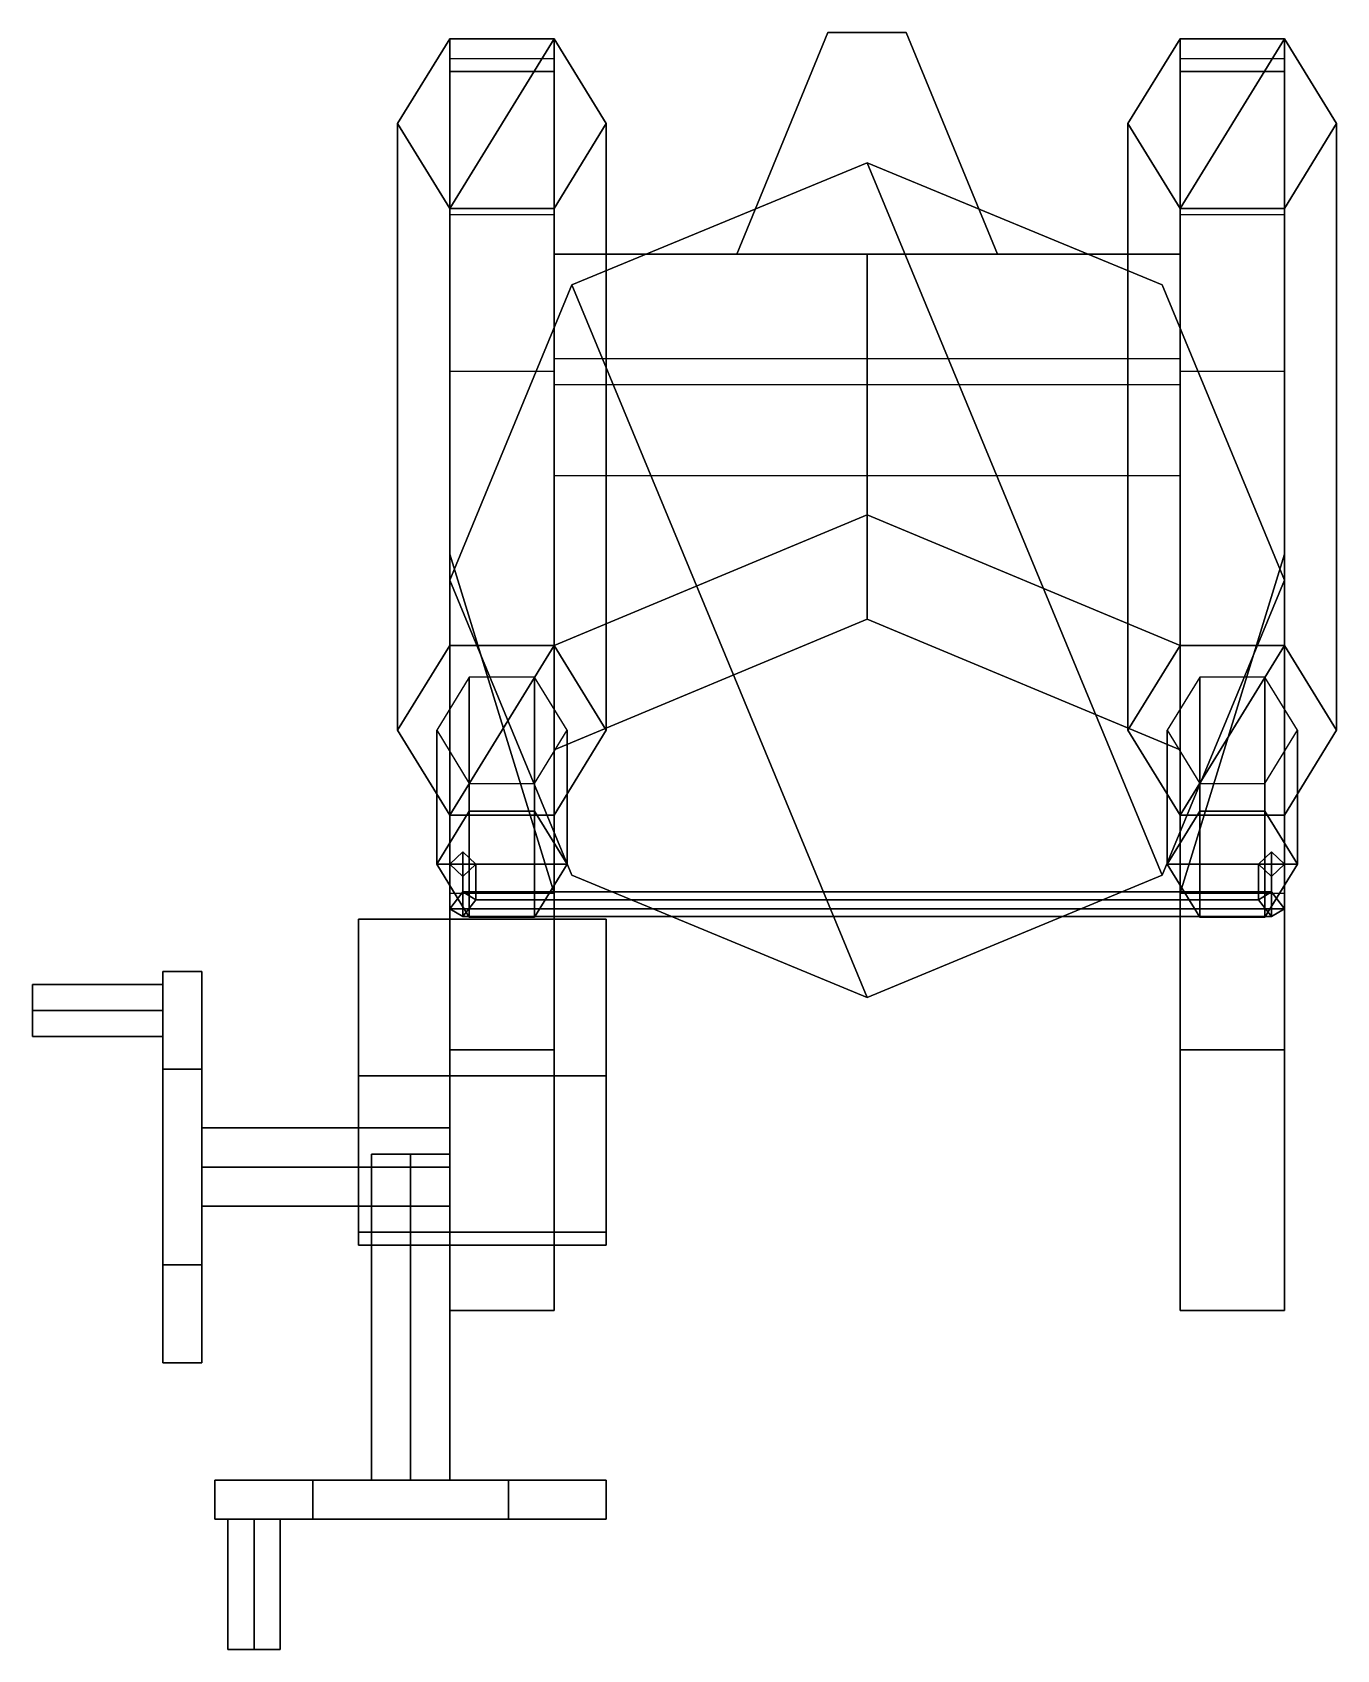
# Model space of a CAD drawing. Extents: x -0.64 to 0.36, y -0.82 to 0.42.
import ezdxf

# ---------------------------------------------------------------- set-up
doc = ezdxf.new("R2010")
doc.units = 0
doc.layers.add('TURRET', color=3, linetype='CONTINUOUS')

msp = doc.modelspace()

# ---------------------------------------------------------------- linework, layer by layer
at = {"layer": 'TURRET'}
for points in [[(-0.32, 0.4151, 1.1537), (-0.36, 0.35, 1.13), (-0.36, -0.1151, 2.408), (-0.32, -0.05, 2.4317)], [(-0.24, 0.4151, 1.1537), (-0.32, 0.2849, 1.1063), (-0.36, 0.35, 1.13), (-0.32, 0.4151, 1.1537)], [(-0.24, 0.4151, 1.1537), (-0.32, 0.4151, 1.1537), (-0.32, -0.05, 2.4317), (-0.24, -0.05, 2.4317)], [(-0.2, 0.35, 1.13), (-0.24, 0.2849, 1.1063), (-0.32, 0.2849, 1.1063), (-0.24, 0.4151, 1.1537)], [(-0.2, 0.35, 1.13), (-0.24, 0.4151, 1.1537), (-0.24, -0.05, 2.4317), (-0.2, -0.1151, 2.408)], [(-0.03, 0.42, 0.98), (-0.1, 0.25, 0.98), (-0.1, 0.25, 1.08), (-0.03, 0.42, 1.08)], [(0.03, 0.42, 0.98), (0.1, 0.25, 0.98), (-0.1, 0.25, 0.98), (-0.03, 0.42, 0.98)], [(-0.03, 0.42, 1.08), (-0.1, 0.25, 1.08), (0.1, 0.25, 1.08), (0.03, 0.42, 1.08)], [(0.03, 0.42, 1.08), (0.03, 0.42, 0.98), (-0.03, 0.42, 0.98), (-0.03, 0.42, 1.08)], [(0.1, 0.25, 1.08), (0.1, 0.25, 0.98), (0.03, 0.42, 0.98), (0.03, 0.42, 1.08)], [(0.24, 0.4151, 1.1537), (0.2, 0.35, 1.13), (0.2, -0.1151, 2.408), (0.24, -0.05, 2.4317)], [(0.32, 0.4151, 1.1537), (0.24, 0.2849, 1.1063), (0.2, 0.35, 1.13), (0.24, 0.4151, 1.1537)], [(0.32, 0.4151, 1.1537), (0.24, 0.4151, 1.1537), (0.24, -0.05, 2.4317), (0.32, -0.05, 2.4317)], [(0.36, 0.35, 1.13), (0.32, 0.2849, 1.1063), (0.24, 0.2849, 1.1063), (0.32, 0.4151, 1.1537)], [(0.36, 0.35, 1.13), (0.32, 0.4151, 1.1537), (0.32, -0.05, 2.4317), (0.36, -0.1151, 2.408)], [(-0.32, 0.39, 0.98), (-0.32, 0.02, 0.98), (-0.32, 0.28, 1.11), (-0.32, 0.4, 1.15)], [(-0.24, 0.4, 1.15), (-0.24, 0.39, 0.98), (-0.32, 0.39, 0.98), (-0.32, 0.4, 1.15)], [(-0.24, 0.28, 1.11), (-0.24, -0.24, 0.98), (-0.24, 0.39, 0.98), (-0.24, 0.4, 1.15)], [(0.32, 0.4, 1.15), (0.32, 0.39, 0.98), (0.24, 0.39, 0.98), (0.24, 0.4, 1.15)], [(0.24, 0.39, 0.98), (0.24, -0.24, 0.98), (0.24, 0.28, 1.11), (0.24, 0.4, 1.15)], [(0.32, 0.28, 1.11), (0.32, 0.02, 0.98), (0.32, 0.39, 0.98), (0.32, 0.4, 1.15)], [(-0.24, 0.39, 0.98), (-0.24, -0.24, 0.98), (-0.32, 0.02, 0.98), (-0.32, 0.39, 0.98)], [(0.32, 0.39, 0.98), (0.32, 0.02, 0.98), (0.24, -0.24, 0.98), (0.24, 0.39, 0.98)], [(-0.36, 0.35, 1.13), (-0.32, 0.2849, 1.1063), (-0.32, -0.1803, 2.3843), (-0.36, -0.1151, 2.408)], [(-0.24, 0.2849, 1.1063), (-0.2, 0.35, 1.13), (-0.2, -0.1151, 2.408), (-0.24, -0.1803, 2.3843)], [(0.2, 0.35, 1.13), (0.24, 0.2849, 1.1063), (0.24, -0.1803, 2.3843), (0.2, -0.1151, 2.408)], [(0.32, 0.2849, 1.1063), (0.36, 0.35, 1.13), (0.36, -0.1151, 2.408), (0.32, -0.1803, 2.3843)], [(0, 0.32, 0.88), (-0.2263, 0.2263, 0.88), (-0.2263, 0.2263, 0.98), (0, 0.32, 0.98)], [(-0.2263, 0.2263, 0.98), (0, -0.32, 0.98), (0.2263, -0.2263, 0.98), (0, 0.32, 0.98)], [(0, 0.32, 0.88), (0.2263, -0.2263, 0.88), (0, -0.32, 0.88), (-0.2263, 0.2263, 0.88)], [(0.2263, 0.2263, 0.88), (0, 0.32, 0.88), (0, 0.32, 0.98), (0.2263, 0.2263, 0.98)], [(0, 0.32, 0.98), (0.2263, -0.2263, 0.98), (0.32, 0, 0.98), (0.2263, 0.2263, 0.98)], [(0.2263, 0.2263, 0.88), (0.32, 0, 0.88), (0.2263, -0.2263, 0.88), (0, 0.32, 0.88)], [(-0.32, 0.2849, 1.1063), (-0.24, 0.2849, 1.1063), (-0.24, -0.1803, 2.3843), (-0.32, -0.1803, 2.3843)], [(-0.32, 0.28, 1.11), (-0.32, 0.02, 0.98), (-0.24, -0.24, 0.98), (-0.24, 0.28, 1.11)], [(0.24, 0.2849, 1.1063), (0.32, 0.2849, 1.1063), (0.32, -0.1803, 2.3843), (0.24, -0.1803, 2.3843)], [(0.24, 0.28, 1.11), (0.24, -0.24, 0.98), (0.32, 0.02, 0.98), (0.32, 0.28, 1.11)], [(0.24, 0.25, 1.08), (0.24, 0.25, 0.98), (-0.24, 0.25, 0.98), (-0.24, 0.25, 1.08)], [(-0.24, 0.25, 0.98), (-0.24, 0.25, 0.98), (-0.24, 0.15, 1.08), (-0.24, 0.25, 1.08)], [(0.24, 0.25, 0.98), (0.24, 0.08, 0.98), (-0.24, 0.08, 0.98), (-0.24, 0.25, 0.98)], [(-0.24, 0.25, 1.08), (-0.24, 0.15, 1.08), (0.24, 0.15, 1.08), (0.24, 0.25, 1.08)], [(0, 0.05, 1.18), (0, 0.25, 0.98), (-0.24, 0.25, 0.98), (-0.24, -0.05, 1.28)], [(0.24, -0.05, 1.28), (0.24, 0.25, 0.98), (0, 0.25, 0.98), (0, 0.05, 1.18)], [(0.24, 0.15, 1.08), (0.24, 0.25, 0.98), (0.24, 0.25, 0.98), (0.24, 0.25, 1.08)], [(-0.2263, 0.2263, 0.88), (-0.32, 0, 0.88), (-0.32, 0, 0.98), (-0.2263, 0.2263, 0.98)], [(-0.32, 0, 0.98), (-0.2263, -0.2263, 0.98), (0, -0.32, 0.98), (-0.2263, 0.2263, 0.98)], [(-0.2263, 0.2263, 0.88), (0, -0.32, 0.88), (-0.2263, -0.2263, 0.88), (-0.32, 0, 0.88)], [(0.32, 0, 0.88), (0.2263, 0.2263, 0.88), (0.2263, 0.2263, 0.98), (0.32, 0, 0.98)], [(-0.24, -0.13, 1.28), (-0.24, 0.17, 0.98), (0, 0.17, 0.98), (0, -0.03, 1.18)], [(0, -0.03, 1.18), (0, 0.17, 0.98), (0.24, 0.17, 0.98), (0.24, -0.13, 1.28)], [(-0.32, 0.16, 1.08), (-0.32, -0.24, 0.98), (-0.32, -0.56, 1.58), (-0.32, -0.36, 1.58)], [(-0.24, -0.36, 1.58), (-0.24, 0.16, 1.08), (-0.32, 0.16, 1.08), (-0.32, -0.36, 1.58)], [(-0.24, -0.56, 1.58), (-0.24, -0.24, 0.98), (-0.24, 0.16, 1.08), (-0.24, -0.36, 1.58)], [(0.32, -0.36, 1.58), (0.32, 0.16, 1.08), (0.24, 0.16, 1.08), (0.24, -0.36, 1.58)], [(0.24, 0.16, 1.08), (0.24, -0.24, 0.98), (0.24, -0.56, 1.58), (0.24, -0.36, 1.58)], [(0.32, -0.56, 1.58), (0.32, -0.24, 0.98), (0.32, 0.16, 1.08), (0.32, -0.36, 1.58)], [(-0.24, -0.05, 1.28), (-0.24, -0.13, 1.28), (0, -0.03, 1.18), (0, 0.05, 1.18)], [(0, 0.05, 1.18), (0, -0.03, 1.18), (0.24, -0.13, 1.28), (0.24, -0.05, 1.28)], [(-0.32, 0, 0.88), (-0.2263, -0.2263, 0.88), (-0.2263, -0.2263, 0.98), (-0.32, 0, 0.98)], [(0.2263, -0.2263, 0.88), (0.32, 0, 0.88), (0.32, 0, 0.98), (0.2263, -0.2263, 0.98)], [(-0.32, -0.05, 2.4317), (-0.36, -0.1151, 2.408), (-0.32, -0.1803, 2.3843), (-0.24, -0.05, 2.4317)], [(-0.24, -0.05, 2.4317), (-0.32, -0.1803, 2.3843), (-0.24, -0.1803, 2.3843), (-0.2, -0.1151, 2.408)], [(0.24, -0.05, 2.4317), (0.2, -0.1151, 2.408), (0.24, -0.1803, 2.3843), (0.32, -0.05, 2.4317)], [(0.32, -0.05, 2.4317), (0.24, -0.1803, 2.3843), (0.32, -0.1803, 2.3843), (0.36, -0.1151, 2.408)], [(-0.305, -0.0745, 2.4228), (-0.33, -0.1151, 2.408), (-0.33, -0.2178, 2.6899), (-0.305, -0.1771, 2.7047)], [(-0.255, -0.0745, 2.4228), (-0.305, -0.0745, 2.4228), (-0.305, -0.1771, 2.7047), (-0.255, -0.1771, 2.7047)], [(-0.23, -0.1151, 2.408), (-0.255, -0.0745, 2.4228), (-0.255, -0.1771, 2.7047), (-0.23, -0.2178, 2.6899)], [(0.255, -0.0745, 2.4228), (0.23, -0.1151, 2.408), (0.23, -0.2178, 2.6899), (0.255, -0.1771, 2.7047)], [(0.305, -0.0745, 2.4228), (0.255, -0.0745, 2.4228), (0.255, -0.1771, 2.7047), (0.305, -0.1771, 2.7047)], [(0.33, -0.1151, 2.408), (0.305, -0.0745, 2.4228), (0.305, -0.1771, 2.7047), (0.33, -0.2178, 2.6899)], [(-0.33, -0.1151, 2.408), (-0.305, -0.1558, 2.3932), (-0.305, -0.2584, 2.6751), (-0.33, -0.2178, 2.6899)], [(-0.255, -0.1558, 2.3932), (-0.23, -0.1151, 2.408), (-0.23, -0.2178, 2.6899), (-0.255, -0.2584, 2.6751)], [(0.23, -0.1151, 2.408), (0.255, -0.1558, 2.3932), (0.255, -0.2584, 2.6751), (0.23, -0.2178, 2.6899)], [(0.305, -0.1558, 2.3932), (0.33, -0.1151, 2.408), (0.33, -0.2178, 2.6899), (0.305, -0.2584, 2.6751)], [(-0.305, -0.1558, 2.3932), (-0.255, -0.1558, 2.3932), (-0.255, -0.2584, 2.6751), (-0.305, -0.2584, 2.6751)], [(0.255, -0.1558, 2.3932), (0.305, -0.1558, 2.3932), (0.305, -0.2584, 2.6751), (0.255, -0.2584, 2.6751)], [(-0.33, -0.2178, 2.6899), (-0.23, -0.2178, 2.6899), (-0.255, -0.1771, 2.7047), (-0.305, -0.1771, 2.7047)], [(0.23, -0.2178, 2.6899), (0.33, -0.2178, 2.6899), (0.305, -0.1771, 2.7047), (0.255, -0.1771, 2.7047)], [(-0.31, -0.2084, 2.6933), (-0.32, -0.2178, 2.6899), (-0.32, -0.252, 2.7839), (-0.31, -0.2391, 2.7779)], [(-0.3, -0.2178, 2.6899), (-0.31, -0.2084, 2.6933), (-0.31, -0.2391, 2.7779), (-0.3, -0.2451, 2.7651)], [(0.31, -0.2084, 2.6933), (0.3, -0.2178, 2.6899), (0.3, -0.2451, 2.7651), (0.31, -0.2391, 2.7779)], [(0.32, -0.2178, 2.6899), (0.31, -0.2084, 2.6933), (0.31, -0.2391, 2.7779), (0.32, -0.252, 2.7839)], [(-0.305, -0.2584, 2.6751), (-0.255, -0.2584, 2.6751), (-0.23, -0.2178, 2.6899), (-0.33, -0.2178, 2.6899)], [(-0.32, -0.2178, 2.6899), (-0.31, -0.2272, 2.6865), (-0.31, -0.2579, 2.771), (-0.32, -0.252, 2.7839)], [(-0.31, -0.2272, 2.6865), (-0.3, -0.2178, 2.6899), (-0.3, -0.2451, 2.7651), (-0.31, -0.2579, 2.771)], [(0.255, -0.2584, 2.6751), (0.305, -0.2584, 2.6751), (0.33, -0.2178, 2.6899), (0.23, -0.2178, 2.6899)], [(0.3, -0.2178, 2.6899), (0.31, -0.2272, 2.6865), (0.31, -0.2579, 2.771), (0.3, -0.2451, 2.7651)], [(0.31, -0.2272, 2.6865), (0.32, -0.2178, 2.6899), (0.32, -0.252, 2.7839), (0.31, -0.2579, 2.771)], [(-0.2263, -0.2263, 0.88), (0, -0.32, 0.88), (0, -0.32, 0.98), (-0.2263, -0.2263, 0.98)], [(0, -0.32, 0.88), (0.2263, -0.2263, 0.88), (0.2263, -0.2263, 0.98), (0, -0.32, 0.98)], [(0.32, -0.252, 2.7839), (0.31, -0.2391, 2.7779), (-0.31, -0.2391, 2.7779), (-0.32, -0.252, 2.7839)], [(-0.32, -0.56, 1.58), (-0.32, -0.24, 0.98), (-0.24, -0.24, 0.98), (-0.24, -0.56, 1.58)], [(0.31, -0.2391, 2.7779), (0.3, -0.2451, 2.7651), (-0.3, -0.2451, 2.7651), (-0.31, -0.2391, 2.7779)], [(0.3, -0.2451, 2.7651), (0.31, -0.2579, 2.771), (-0.31, -0.2579, 2.771), (-0.3, -0.2451, 2.7651)], [(0.24, -0.56, 1.58), (0.24, -0.24, 0.98), (0.32, -0.24, 0.98), (0.32, -0.56, 1.58)], [(-0.39, -0.26, 1.02), (-0.39, -0.5, 1.04), (-0.39, -0.51, 1.14), (-0.39, -0.38, 1.24)], [(-0.2, -0.38, 1.24), (-0.2, -0.26, 1.02), (-0.39, -0.26, 1.02), (-0.39, -0.38, 1.24)], [(-0.2, -0.26, 1.02), (-0.2, -0.5, 1.04), (-0.39, -0.5, 1.04), (-0.39, -0.26, 1.02)], [(0.31, -0.2579, 2.771), (0.32, -0.252, 2.7839), (-0.32, -0.252, 2.7839), (-0.31, -0.2579, 2.771)], [(-0.2, -0.51, 1.14), (-0.2, -0.5, 1.04), (-0.2, -0.26, 1.02), (-0.2, -0.38, 1.24)], [(-0.54, -0.33, 1.1), (-0.54, -0.31, 1.08), (-0.64, -0.31, 1.08), (-0.64, -0.33, 1.1)], [(-0.54, -0.31, 1.08), (-0.54, -0.33, 1.06), (-0.64, -0.33, 1.06), (-0.64, -0.31, 1.08)], [(-0.64, -0.33, 1.1), (-0.64, -0.31, 1.08), (-0.64, -0.33, 1.06), (-0.64, -0.35, 1.08)], [(-0.51, -0.375, 1.2099), (-0.51, -0.3, 1.08), (-0.54, -0.3, 1.08), (-0.54, -0.375, 1.2099)], [(-0.51, -0.3, 1.08), (-0.51, -0.375, 0.9501), (-0.54, -0.375, 0.9501), (-0.54, -0.3, 1.08)], [(-0.54, -0.525, 1.2099), (-0.54, -0.375, 1.2099), (-0.54, -0.3, 1.08), (-0.54, -0.6, 1.08)], [(-0.54, -0.6, 1.08), (-0.54, -0.3, 1.08), (-0.54, -0.375, 0.9501), (-0.54, -0.525, 0.9501)], [(-0.51, -0.375, 0.9501), (-0.51, -0.3, 1.08), (-0.51, -0.375, 1.2099), (-0.51, -0.525, 0.9501)], [(-0.54, -0.35, 1.08), (-0.54, -0.33, 1.1), (-0.64, -0.33, 1.1), (-0.64, -0.35, 1.08)], [(-0.54, -0.33, 1.06), (-0.54, -0.35, 1.08), (-0.64, -0.35, 1.08), (-0.64, -0.33, 1.06)], [(-0.32, -0.36, 1.58), (-0.32, -0.56, 1.58), (-0.24, -0.56, 1.58), (-0.24, -0.36, 1.58)], [(0.24, -0.36, 1.58), (0.24, -0.56, 1.58), (0.32, -0.56, 1.58), (0.32, -0.36, 1.58)], [(-0.51, -0.525, 1.2099), (-0.51, -0.375, 1.2099), (-0.54, -0.375, 1.2099), (-0.54, -0.525, 1.2099)], [(-0.51, -0.375, 0.9501), (-0.51, -0.525, 0.9501), (-0.54, -0.525, 0.9501), (-0.54, -0.375, 0.9501)], [(-0.51, -0.525, 0.9501), (-0.51, -0.375, 1.2099), (-0.51, -0.525, 1.2099), (-0.51, -0.6, 1.08)], [(-0.39, -0.38, 1.24), (-0.39, -0.51, 1.14), (-0.2, -0.51, 1.14), (-0.2, -0.38, 1.24)], [(-0.32, -0.45, 1.11), (-0.32, -0.42, 1.08), (-0.51, -0.42, 1.08), (-0.51, -0.45, 1.11)], [(-0.32, -0.42, 1.08), (-0.32, -0.45, 1.05), (-0.51, -0.45, 1.05), (-0.51, -0.42, 1.08)], [(-0.35, -0.44, 1.19), (-0.38, -0.44, 1.16), (-0.38, -0.69, 1.16), (-0.35, -0.69, 1.19)], [(-0.38, -0.44, 1.16), (-0.35, -0.44, 1.13), (-0.35, -0.69, 1.13), (-0.38, -0.69, 1.16)], [(-0.32, -0.44, 1.16), (-0.35, -0.44, 1.19), (-0.35, -0.69, 1.19), (-0.32, -0.69, 1.16)], [(-0.35, -0.44, 1.13), (-0.32, -0.44, 1.16), (-0.32, -0.69, 1.16), (-0.35, -0.69, 1.13)], [(-0.32, -0.48, 1.08), (-0.32, -0.45, 1.11), (-0.51, -0.45, 1.11), (-0.51, -0.48, 1.08)], [(-0.32, -0.45, 1.05), (-0.32, -0.48, 1.08), (-0.51, -0.48, 1.08), (-0.51, -0.45, 1.05)], [(-0.39, -0.51, 1.14), (-0.39, -0.5, 1.04), (-0.2, -0.5, 1.04), (-0.2, -0.51, 1.14)], [(-0.51, -0.6, 1.08), (-0.51, -0.525, 1.2099), (-0.54, -0.525, 1.2099), (-0.54, -0.6, 1.08)], [(-0.51, -0.525, 0.9501), (-0.51, -0.6, 1.08), (-0.54, -0.6, 1.08), (-0.54, -0.525, 0.9501)], [(-0.425, -0.69, 1.0301), (-0.5, -0.69, 1.16), (-0.425, -0.69, 1.2899), (-0.275, -0.69, 1.0301)], [(-0.425, -0.69, 1.2899), (-0.5, -0.69, 1.16), (-0.5, -0.72, 1.16), (-0.425, -0.72, 1.2899)], [(-0.5, -0.69, 1.16), (-0.425, -0.69, 1.0301), (-0.425, -0.72, 1.0301), (-0.5, -0.72, 1.16)], [(-0.275, -0.69, 1.0301), (-0.425, -0.69, 1.2899), (-0.275, -0.69, 1.2899), (-0.2, -0.69, 1.16)], [(-0.425, -0.69, 1.0301), (-0.275, -0.69, 1.0301), (-0.275, -0.72, 1.0301), (-0.425, -0.72, 1.0301)], [(-0.275, -0.69, 1.2899), (-0.425, -0.69, 1.2899), (-0.425, -0.72, 1.2899), (-0.275, -0.72, 1.2899)], [(-0.2, -0.69, 1.16), (-0.275, -0.69, 1.2899), (-0.275, -0.72, 1.2899), (-0.2, -0.72, 1.16)], [(-0.275, -0.69, 1.0301), (-0.2, -0.69, 1.16), (-0.2, -0.72, 1.16), (-0.275, -0.72, 1.0301)], [(-0.275, -0.72, 1.2899), (-0.425, -0.72, 1.2899), (-0.5, -0.72, 1.16), (-0.2, -0.72, 1.16)], [(-0.2, -0.72, 1.16), (-0.5, -0.72, 1.16), (-0.425, -0.72, 1.0301), (-0.275, -0.72, 1.0301)], [(-0.49, -0.72, 1.16), (-0.47, -0.72, 1.14), (-0.47, -0.82, 1.14), (-0.49, -0.82, 1.16)], [(-0.47, -0.72, 1.18), (-0.49, -0.72, 1.16), (-0.49, -0.82, 1.16), (-0.47, -0.82, 1.18)], [(-0.47, -0.72, 1.14), (-0.45, -0.72, 1.16), (-0.45, -0.82, 1.16), (-0.47, -0.82, 1.14)], [(-0.45, -0.72, 1.16), (-0.47, -0.72, 1.18), (-0.47, -0.82, 1.18), (-0.45, -0.82, 1.16)], [(-0.47, -0.82, 1.18), (-0.49, -0.82, 1.16), (-0.47, -0.82, 1.14), (-0.45, -0.82, 1.16)]]:
    msp.add_3dface(points, dxfattribs=at)

doc.saveas('drawing.dxf')
